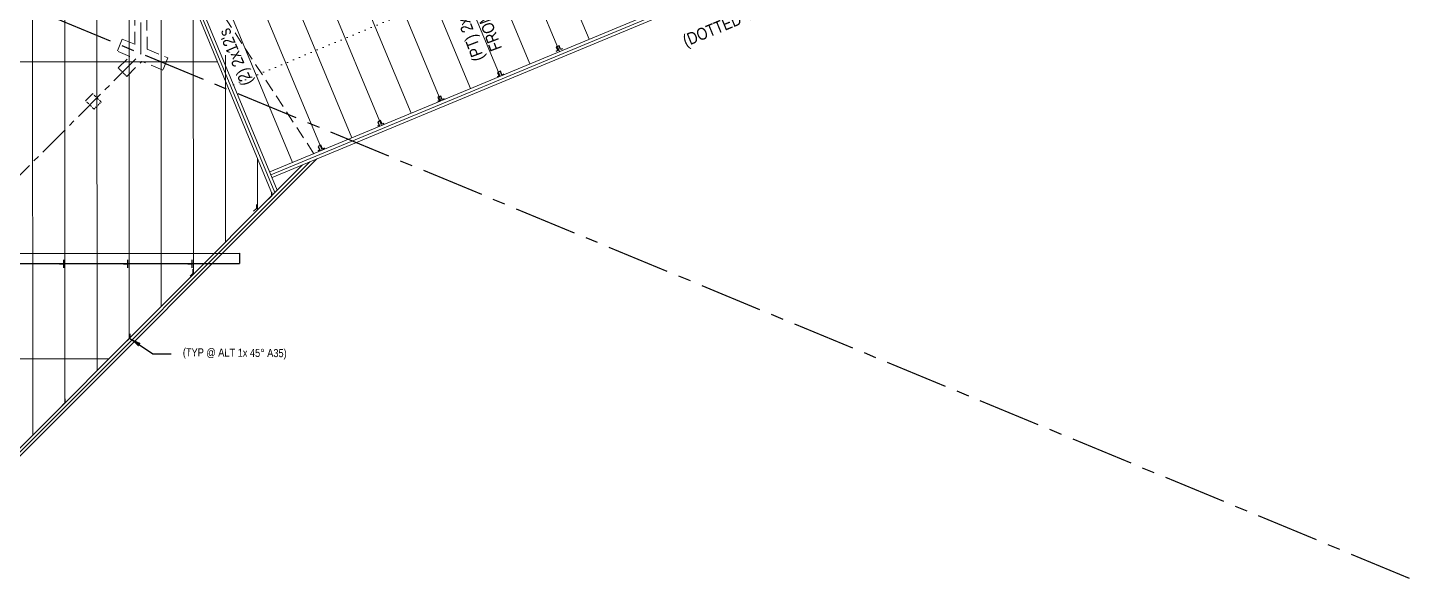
# Model space of a CAD drawing. Header units: inches. Extents: x 2775 to 35778, y 1675 to 10350.
# Drawn here: x 13486 to 14174, y 2062 to 2336 of the extents above; entities that cross this region are included whole.
import ezdxf

# ---------------------------------------------------------------- set-up
doc = ezdxf.new("R2010")
doc.units = ezdxf.units.IN
doc.header["$LTSCALE"] = 0.5
doc.header["$MEASUREMENT"] = 0
for name, pattern in [('CENTER', [2, 1.25, -0.25, 0.25, -0.25]), ('DOT2', [0.125, 0, -0.125]), ('HIDDEN', [0.375, 0.25, -0.125])]:
    doc.linetypes.add(name, pattern=pattern)
for name, color, linetype in [('BEAMS', 3, 'CONTINUOUS'), ('FL FRAMING STEEL', 7, 'CONTINUOUS'), ('LAYOUT LINES', 1, 'CENTER'), ('LLTEXT', 7, 'CONTINUOUS')]:
    doc.layers.add(name, color=color, linetype=linetype)
for name, color, linetype, lineweight in [('FL JOISTS', 7, 'CONTINUOUS', 20), ('GRID', 1, 'CENTER', 20), ('WALLS', 4, 'HIDDEN', 9)]:
    doc.layers.add(name, color=color, linetype=linetype, lineweight=lineweight)
doc.styles.add('ARCHENTLTD', font='technical.ttf', dxfattribs={"height": 6})
doc.dimstyles.new('ARCHENT', dxfattribs={"dimtxt": 6, "dimasz": 6, "dimexe": 9, "dimexo": 3, "dimgap": 1, "dimtad": 0, "dimtoh": 1, "dimdec": 3, "dimzin": 0, "dimdsep": 46, "dimlunit": 4, "dimtxsty": 'ARCHENTLTD', "dimcen": 6, "dimaunit": 1, "dimadec": 0, "dimazin": 0, "dimtfac": 1, "dimtdec": 3, "dimtofl": 0, "dimtmove": 0, "dimatfit": 3, "dimfxl": 1, "dimfrac": 2, "dimtolj": 1, "dimtzin": 0, "dimarcsym": 0})

msp = doc.modelspace()

# ---------------------------------------------------------------- linework, layer by layer
at = {"layer": 'BEAMS', "ltscale": 75}
for p, q in [((13145.7272, 2223.6511), (13591.712, 2223.869)), ((13591.712, 2223.869), (13591.712, 2218.8679)), ((13145.7272, 2218.6511), (13591.712, 2218.869))]:
    msp.add_line(p, q, dxfattribs=at)
at = {"layer": 'FL FRAMING STEEL', "color": 7, "linetype": 'Continuous', "lineweight": 30, "ltscale": 0.5}
for p, q in [((13750.8165, 2327.1878), (13749.4306, 2326.6138)), ((13749.4306, 2326.6138), (13750.196, 2324.7661)), ((13751.5818, 2325.3401), (13750.8165, 2327.1878)), ((13750.196, 2324.7661), (13749.2721, 2324.3834)), ((13752.5057, 2325.7228), (13751.5818, 2325.3401)), ((13721.5653, 2314.4673), (13720.1794, 2313.8933)), ((13720.1794, 2313.8933), (13720.9448, 2312.0455)), ((13722.3306, 2312.6195), (13721.5653, 2314.4673)), ((13723.2545, 2313.0022), (13722.3306, 2312.6195)), ((13720.9448, 2312.0455), (13720.0209, 2311.6628)), ((13691.2645, 2299.7515), (13690.3407, 2299.3689)), ((13691.885, 2302.1733), (13690.4992, 2301.5993)), ((13690.4992, 2301.5993), (13691.2645, 2299.7515)), ((13692.6504, 2300.3256), (13691.885, 2302.1733)), ((13693.5742, 2300.7083), (13692.6504, 2300.3256)), ((13661.2787, 2287.5187), (13660.3548, 2287.136)), ((13661.8991, 2289.9405), (13660.5133, 2289.3665)), ((13660.5133, 2289.3665), (13661.2787, 2287.5187)), ((13662.6645, 2288.0928), (13661.8991, 2289.9405)), ((13663.5884, 2288.4754), (13662.6645, 2288.0928)), ((13631.5984, 2275.2248), (13630.6745, 2274.8421)), ((13632.2189, 2277.6465), (13630.833, 2277.0725)), ((13630.833, 2277.0725), (13631.5984, 2275.2248)), ((13632.9842, 2275.7988), (13632.2189, 2277.6465)), ((13633.9081, 2276.1815), (13632.9842, 2275.7988))]:
    msp.add_line(p, q, dxfattribs=at)
at = {"layer": 'FL FRAMING STEEL', "color": 7, "lineweight": 30, "ltscale": 50}
for p, q in [((13607.5201, 2252.296), (13606.1073, 2250.8804)), ((13607.5182, 2254.296), (13607.5201, 2252.296)), ((13600.0989, 2246.2451), (13598.6861, 2244.8295)), ((13600.097, 2248.2451), (13600.0989, 2246.2451)), ((13501.9084, 2218.5669), (13503.9084, 2218.5688)), ((13503.9064, 2220.5688), (13503.9084, 2218.5688)), ((13503.9084, 2218.5688), (13503.9103, 2216.5688)), ((13533.9084, 2218.5825), (13535.9084, 2218.5845)), ((13535.9064, 2220.5845), (13535.9084, 2218.5845)), ((13535.9084, 2218.5845), (13535.9103, 2216.5845)), ((13565.9084, 2218.5982), (13567.9084, 2218.6001)), ((13567.9064, 2220.6001), (13567.9084, 2218.6001)), ((13567.9084, 2218.6001), (13567.9103, 2216.6001)), ((13568.4005, 2213.9034), (13566.9877, 2212.4878)), ((13568.3986, 2215.9034), (13568.4005, 2213.9034)), ((13537.0683, 2181.7396), (13535.6555, 2180.3241)), ((13537.0663, 2183.7396), (13537.0683, 2181.7396)), ((13504.704, 2149.51), (13503.2911, 2148.0944)), ((13504.702, 2151.51), (13504.704, 2149.51))]:
    msp.add_line(p, q, dxfattribs=at)
at = {"layer": 'FL JOISTS', "ltscale": 50}
for p, q in [((13666.4192, 2569.7447), (13765.7557, 2330.4086)), ((13651.6415, 2563.6112), (13750.978, 2324.2751)), ((13636.8638, 2557.4777), (13736.2003, 2318.1416)), ((13622.0861, 2551.3442), (13721.4226, 2312.0081)), ((13607.3084, 2545.2107), (13706.6449, 2305.8746)), ((13577.753, 2532.9437), (13677.0896, 2293.6076)), ((13592.5307, 2539.0772), (13691.8673, 2299.7411)), ((13562.9753, 2526.8102), (13662.3119, 2287.4741)), ((13548.1976, 2520.6767), (13647.5342, 2281.3406)), ((13533.4199, 2514.5432), (13632.7565, 2275.2071)), ((13518.6422, 2508.4098), (13617.9788, 2269.0737)), ((13504.5384, 2502.7038), (13608.1531, 2253.0603)), ((13505.9238, 2503.2788), (13609.3005, 2254.2088)), ((13506.9254, 2504.7787), (13610.4479, 2255.3573)), ((13606.6982, 2264.3916), (14098.0866, 2468.3426)), ((13607.2732, 2263.0062), (14097.2763, 2466.3822)), ((13607.8482, 2261.6207), (14098.4251, 2465.235)), ((13488.5745, 2414.4908), (13488.7118, 2133.5022)), ((13504.5745, 2414.5034), (13504.704, 2149.51)), ((13520.5745, 2414.516), (13520.6962, 2165.5179)), ((13536.5745, 2414.5286), (13536.6883, 2181.5257)), ((13552.588, 2386.9359), (13552.6805, 2197.5335)), ((13568.6068, 2348.3409), (13568.6727, 2213.5413)), ((13578.6186, 2324.219), (13578.6187, 2324.0116)), ((13584.6195, 2322.4869), (13584.6649, 2229.5491)), ((13292.1146, 2319.0389), (13580.7101, 2319.1799)), ((13514.9611, 2299.8528), (13518.5232, 2303.4184)), ((13479.654, 2124.4355), (13622.9791, 2267.9008)), ((13480.7151, 2123.3754), (13626.6014, 2269.4042)), ((13481.7763, 2122.3152), (13630.2236, 2270.9077)), ((13600.6446, 2271.151), (13600.6571, 2245.5569)), ((13448.1742, 2171.2988), (13526.5097, 2171.3371))]:
    msp.add_line(p, q, dxfattribs=at)
at = {"layer": 'FL JOISTS', "linetype": 'DOT2', "lineweight": 9, "ltscale": 50}
msp.add_line((13588.6811, 2307.801), (14102.4033, 2521.0217), dxfattribs=at)
at = {"layer": 'FL JOISTS', "color": 7, "linetype": 'HIDDEN', "lineweight": 9, "ltscale": 50}
msp.add_line((13628.6886, 2273.4271), (13557.9768, 2381.7782), dxfattribs=at)
at = {"layer": 'GRID', "linetype": 'CENTER', "ltscale": 25}
for p, q in [((13542.5276, 2323.1774), (13542.4573, 2467.0474)), ((13440.689, 2221.2393), (13542.5276, 2323.1774))]:
    msp.add_line(p, q, dxfattribs=at)
at = {"layer": 'LAYOUT LINES', "color": 1, "linetype": 'CENTER', "lineweight": -3, "ltscale": 50}
msp.add_line((14174.3475, 2062.0665), (12681.2547, 2679.2769), dxfattribs=at)
at = {"layer": 'WALLS', "linetype": 'HIDDEN', "lineweight": 9, "ltscale": 50}
for p, q in [((13539.5648, 2327.8876), (13539.5568, 2344.4138)), ((13545.5985, 2325.4194), (13545.5186, 2344.4167)), ((13533.23, 2330.479), (13539.5648, 2327.8876)), ((13536.9702, 2321.8834), (13530.7394, 2324.4628)), ((13531.2449, 2316.1525), (13536.9702, 2321.8834)), ((13535.4896, 2311.9119), (13542.97, 2319.3996)), ((13553.405, 2315.0798), (13542.97, 2319.3996)), ((13545.5985, 2325.4194), (13555.9349, 2321.1909))]:
    msp.add_line(p, q, dxfattribs=at)
at = {"layer": 'WALLS', "lineweight": 9, "ltscale": 50}
for p, q in [((13533.23, 2330.479), (13530.7394, 2324.4628)), ((13555.9349, 2321.1909), (13553.4443, 2315.1747)), ((13514.9611, 2299.8528), (13518.5232, 2303.4184))]:
    msp.add_line(p, q, dxfattribs=at)
at = {"layer": 'WALLS', "lineweight": 9, "ltscale": 5}
for p, q in [((13535.4841, 2311.9174), (13531.2449, 2316.1525)), ((13519.2058, 2295.6122), (13522.7682, 2299.1781))]:
    msp.add_line(p, q, dxfattribs=at)
at = {"layer": 'WALLS', "lineweight": 9, "ltscale": 10}
for p, q in [((13519.2003, 2295.6177), (13514.9611, 2299.8528)), ((13522.7983, 2299.1474), (13518.5232, 2303.4184))]:
    msp.add_line(p, q, dxfattribs=at)

# ---------------------------------------------------------------- texts
at = {"layer": 'BEAMS', "color": 7, "linetype": 'Continuous', "lineweight": 9, "insert": (13884.8393, 2352.6488), "char_height": 6, "attachment_point": 5, "rotation": 22.3852778, "style": 'ARCHENTLTD'}
msp.add_mtext("TYP (2) 2x12 HEADER \\P(DOTTED  LINES =  WOLMANIZED  [PT] MAT'L)\\P\\P  ", dxfattribs=at)
at = {"layer": 'FL FRAMING STEEL', "color": 7, "ltscale": 1.5, "insert": (13589.2792, 2173.8004), "char_height": 4, "attachment_point": 5, "rotation": 359.4894444, "style": 'ARCHENTLTD'}
msp.add_mtext('(TYP @ ALT 1x 45° A35) ', dxfattribs=at)
at = {"layer": 'LLTEXT', "color": 7, "linetype": 'Continuous', "lineweight": 9, "insert": (13714.3403, 2353.2945), "char_height": 6, "attachment_point": 5, "rotation": 110.6787454, "style": 'ARCHENTLTD'}
msp.add_mtext('(PT) 2x12 @ 16"o/c \\PFROM 24 ft CONT\\P\\P  ', dxfattribs=at)
at = {"layer": 'LLTEXT', "linetype": 'Continuous', "lineweight": 9, "insert": (13580.9314, 2334.0879), "char_height": 6, "attachment_point": 3, "rotation": 113.32, "style": 'ARCHENTLTD'}
msp.add_mtext("(2) 2x12's\\P\\P  ", dxfattribs=at)

# ---------------------------------------------------------------- leaders
at = {"layer": 'FL FRAMING STEEL', "color": 7, "lineweight": 30, "ltscale": 50}
msp.add_leader([(13536.8428, 2181.6811, -44588.6592), (13548.5417, 2173.8216, -44588.6592), (13557.6472, 2173.8216, -44588.6592)], dimstyle='ARCHENT', override={"dimgap": 1, "dimtad": 0}, dxfattribs=at)

doc.saveas('drawing.dxf')
